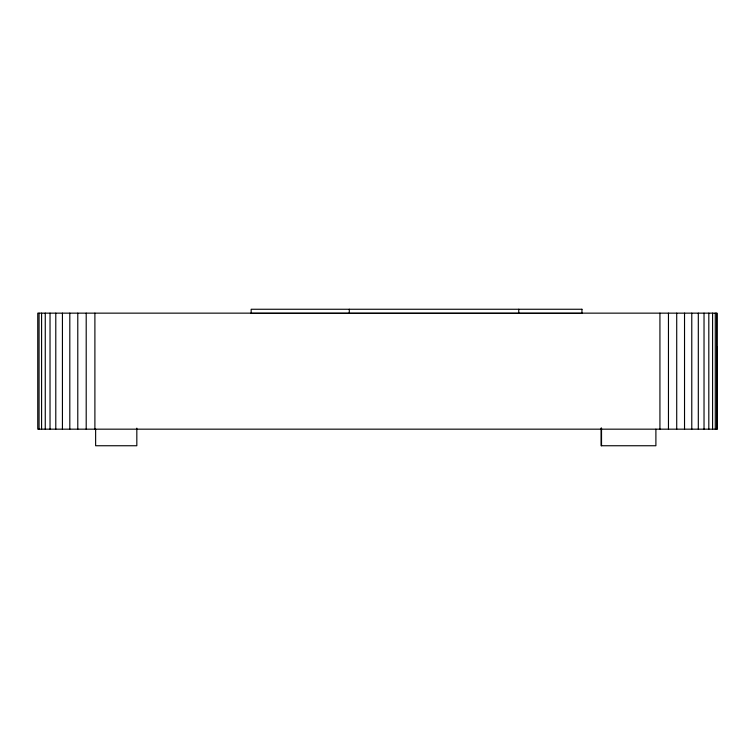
<?xml version="1.0" encoding="UTF-8"?>
<svg xmlns="http://www.w3.org/2000/svg" width="755" height="755" viewBox="0 0 755 755"><rect width="100%" height="100%" fill="white"/><g stroke="black" fill="none" stroke-linecap="round" stroke-linejoin="round"><path stroke-width="1.13" d="M716.844 313.146L716.844 429.17L716.91 313.146L37.75 313.146L37.75 429.17L717.25 429.17L717.25 346.819M715.278 313.146L715.278 429.17M712.588 313.146L712.588 429.17M708.813 313.146L708.813 429.17M704.028 313.146L704.028 429.17M698.309 313.146L698.309 429.17M691.778 313.146L691.778 429.17M684.53 313.146L684.53 429.17M676.716 313.146L676.716 429.17M668.458 313.146L668.458 429.17M659.927 313.146L659.927 429.17M655.897 429.17L655.897 445.743L601.093 445.743L601.093 428.085M601.527 428.085L601.527 445.743M518.751 309.257L518.751 313.4M349.291 309.257L349.291 313.4M136.825 428.142L136.825 445.743L95.63 445.743L95.63 429.17M94.894 313.146L94.894 429.17M86.202 313.146L86.202 429.17M77.784 313.146L77.784 429.17M69.809 313.146L69.809 429.17M62.429 313.146L62.429 429.17M55.785 313.146L55.785 429.17M50.028 313.146L50.028 429.17M45.262 313.146L45.262 429.17M41.582 313.146L41.582 429.17M39.062 313.146L39.062 429.17M581.954 309.257L251.16 309.257L251.16 313.4L581.954 313.4L581.954 309.257"/></g></svg>
